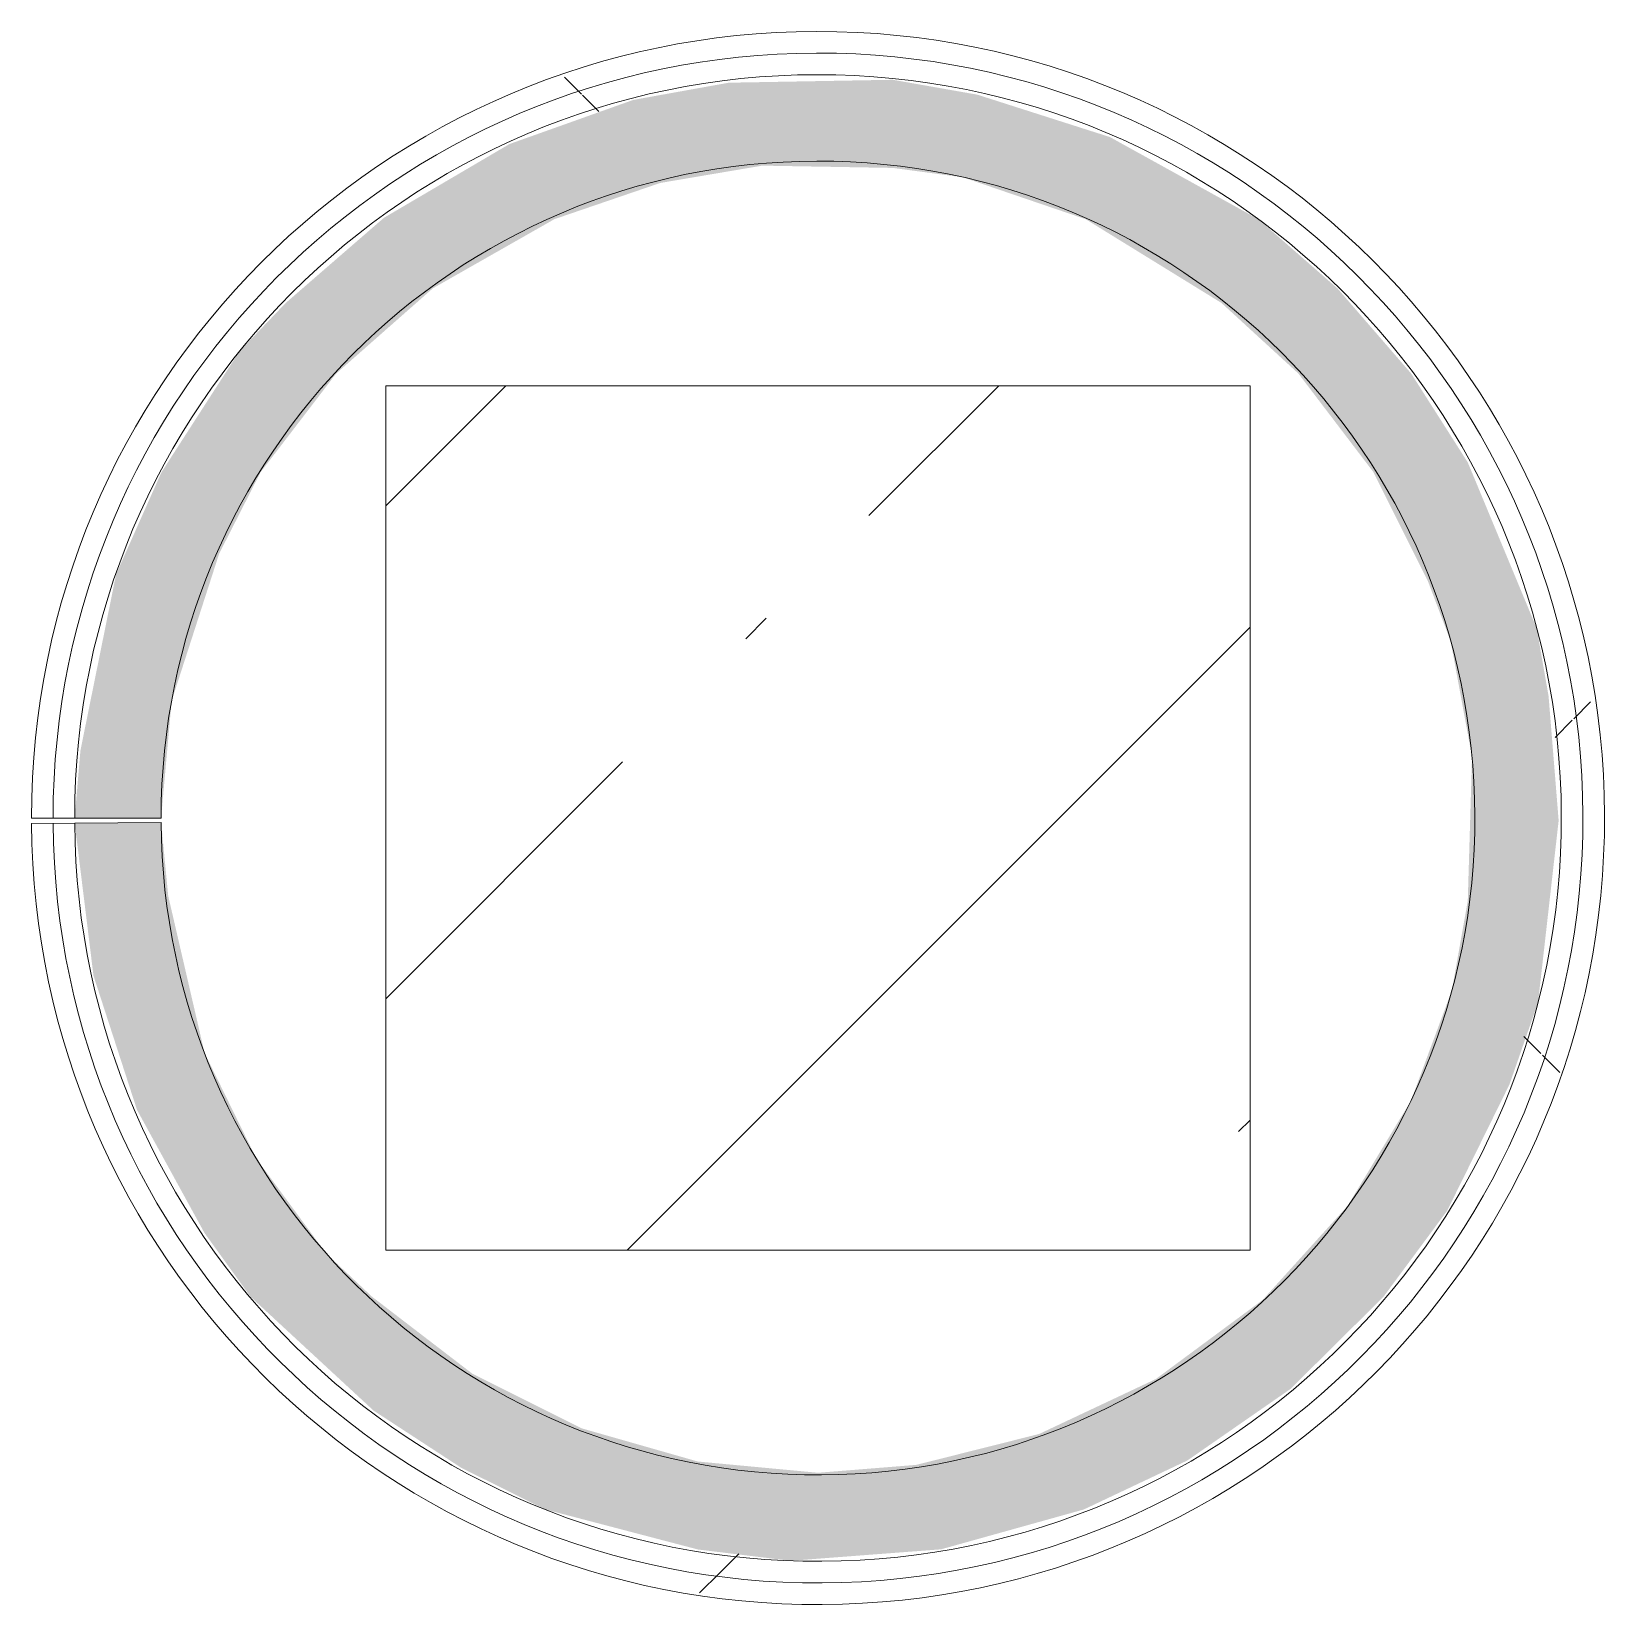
# Model space of a CAD drawing. Header units: millimetres. Extents: x -4060 to 187734, y -8553 to 29000.
# Drawn here: x 108729 to 109639, y 16565 to 17475 of the extents above; entities that cross this region are included whole.
import ezdxf

# ---------------------------------------------------------------- set-up
doc = ezdxf.new("R2010")
doc.units = ezdxf.units.MM
for name, color, linetype, lineweight in [('A-WALL', 7, 'Continuous', 9), ('I-WALL-22', 7, 'Continuous', 5), ('S-COLS-2', 7, 'Continuous', 5)]:
    doc.layers.add(name, color=color, linetype=linetype, lineweight=lineweight)
doc.layers.add('I-WALL-20', color=7, linetype='Continuous', lineweight=5, true_color=0xe7e7e7)
pattern_1 = [(45, (60723.74, 0), (-530.33, 530.33), []), (135, (60723.74, 0), (-530.33, -530.33), [])]

# ---------------------------------------------------------------- blocks, each defined once
blk = doc.blocks.new('BSC_Колонна _Прямоугольная - 500х500-22732503-1_5_1_птичка')
at = {"layer": 'S-COLS-2'}
h = blk.add_hatch(dxfattribs=at)
h.set_pattern_fill('FP_182', color=256, style=0, pattern_type=2)
h.set_pattern_definition([(45, (-48460, -17020), (-285.123, 285.123), []), (45, (-48174.88, -17020), (-285.123, 285.123), [504.031, -100.806, 16.764, -84.042])])
h.paths.add_polyline_path([(213.67, -250), (250, -250), (250, 250), (-250, 250), (-250, -250)])
for p, q in [((250, 250), (-250, 250)), ((-250, 250), (-250, -250)), ((250, -250), (250, 250)), ((-250, -250), (250, -250))]:
    blk.add_line(p, q, dxfattribs=at)

msp = doc.modelspace()

# ---------------------------------------------------------------- hatches: boundary and pattern name
at = {"layer": 'I-WALL-20'}
msp.add_hatch(color=256, dxfattribs=at).paths.add_polyline_path([(109167.8, 16590.3), (109254.9, 16596.94), (109337.52, 16620), (109397.41, 16648.33), (109457.1, 16689.74), (109510.86, 16743.04), (109547.7, 16792.8), (109583.74, 16865.85), (109600.28, 16913.24), (109612.2, 17018.52), (109606.36, 17090.58), (109599.51, 17129.71), (109559.62, 17225.71), (109526.88, 17277.12), (109484.19, 17326.42), (109438.48, 17366.41), (109352.6, 17413.92), (109275.85, 17438.45), (109226.99, 17447.05), (109132.12, 17445.35), (109076.92, 17435.41), (109005.28, 17409.88), (108932.67, 17367.22), (108875.83, 17317.94), (108848.98, 17289.88), (108803.94, 17220), (108777.71, 17161.03), (108757.06, 17058.98), (108753.75, 17020), (108803.74, 17020), (108809.84, 17087.78), (108837.33, 17172.95), (108861.26, 17220), (108905.03, 17277.12), (108960.97, 17326.42), (109031.25, 17366.41), (109092.51, 17387.37), (109151.51, 17397.38), (109226.99, 17396.06), (109267.55, 17390.64), (109338.56, 17366.41), (109417.15, 17317.94), (109461.64, 17277.12), (109505.11, 17220), (109536.64, 17156.81), (109549.72, 17122.28), (109562.09, 17055.37), (109559.62, 16972.03), (109550.43, 16920.32), (109526.78, 16856.51), (109490.16, 16795.69), (109440.86, 16741.11), (109379.17, 16695.46), (109311.7, 16663.68), (109240.57, 16645.79), (109183.74, 16641.23), (109114.28, 16647.73), (109046.93, 16666.95), (108983.74, 16698.59), (108925.79, 16743.04), (108899.15, 16768.19), (108858.8, 16822.99), (108828.87, 16884.1), (108807.86, 16974.92), (108803.75, 17017.31), (108753.75, 17016.95), (108764.63, 16928.75), (108789.82, 16851.11), (108828.87, 16779.9), (108855.48, 16743.04), (108926.63, 16677.22), (108977.35, 16644.12), (109025.71, 16620.09), (109114.28, 16596.85), (109134.79, 16594.34)])
at = {"layer": 'I-WALL-22'}
h = msp.add_hatch(dxfattribs=at)
h.set_pattern_fill('FP_218', color=256, style=0, pattern_type=2)
h.set_pattern_definition(pattern_1)
h.paths.add_polyline_path([(109148.62, 16566.36), (109256.33, 16572.38), (109330.66, 16591), (109397.41, 16620.02), (109455.13, 16656.56), (109504.55, 16698.85), (109562.24, 16770.26), (109591.26, 16820), (109616.59, 16881.69), (109632.94, 16948.38), (109635.82, 17055.37), (109623.73, 17129.71), (109599.51, 17200.99), (109565.39, 17264.92), (109518, 17326.42), (109464.08, 17376.42), (109405.55, 17415.58), (109332.31, 17448.43), (109267.55, 17465.75), (109200.1, 17473.48), (109113.89, 17468.07), (109046.48, 17452.32), (108983.22, 17427.1), (108915.56, 17385.9), (108864.28, 17342.52), (108808.23, 17274.29), (108776.31, 17220), (108747.59, 17144.85), (108734.75, 17092.59), (108728.75, 17020), (108741.24, 17020), (108747.9, 17095.89), (108778.25, 17193.36), (108808.23, 17251.76), (108858.59, 17317.94), (108899.77, 17358.34), (108960.37, 17401.12), (109050.17, 17440.21), (109114.59, 17455.63), (109184.09, 17461.26), (109267.55, 17452.95), (109342.38, 17431.42), (109411.02, 17397.83), (109467.22, 17357.83), (109523.96, 17300.47), (109559.62, 17251.11), (109589.19, 17195.67), (109613.62, 17121.35), (109624.53, 17055.37), (109624.78, 16984.08), (109602.59, 16882.06), (109576.28, 16818.73), (109530.15, 16747.21), (109492.12, 16704.18), (109434.38, 16656.66), (109368.53, 16619.19), (109297.66, 16593.62), (109240.57, 16581.3), (109134.79, 16581.79), (109064.72, 16595.38), (108997.72, 16620.09), (108926.63, 16661.8), (108877.32, 16702.64), (108828.87, 16757.87), (108789.82, 16821.31), (108760.44, 16896.24), (108748.13, 16942.21), (108735.48, 17016.82), (108728.75, 17016.77), (108743.66, 16910.6), (108767.52, 16840), (108798.85, 16779.94), (108841.23, 16722.42), (108901.64, 16664.91), (108960.47, 16625.17), (109025.71, 16594.75), (109095.49, 16574.92), (109134.79, 16568.59)])
h = msp.add_hatch(dxfattribs=at)
h.set_pattern_fill('FP_218', color=256, style=0, pattern_type=2)
h.set_pattern_definition(pattern_1)
h.paths.add_polyline_path([(109167.33, 16577.8), (109270.17, 16587.55), (109344.71, 16609.48), (109402.74, 16636.97), (109464.16, 16679.36), (109513.95, 16726.97), (109555.36, 16780.92), (109589.47, 16844.46), (109614.66, 16923.72), (109624.66, 17017.87), (109618.91, 17091.07), (109607.49, 17144.41), (109575.03, 17223.72), (109530.15, 17292.84), (109493.38, 17334.92), (109438.57, 17380.96), (109376.45, 17417.81), (109285.68, 17449.08), (109226.99, 17459.52), (109132.12, 17457.91), (109065.8, 17445.02), (108995.28, 17418.78), (108926.16, 17377.9), (108877.32, 17337.52), (108827.92, 17280.94), (108789.82, 17218.99), (108759.91, 17142.07), (108747.41, 17092.59), (108741.24, 17020), (108753.75, 17020.13), (108766.46, 17117.77), (108789.82, 17188.72), (108812.34, 17235.58), (108857.41, 17298.69), (108926.71, 17362.8), (108983.88, 17399.05), (109047.11, 17426.24), (109114.49, 17443.06), (109183.98, 17448.8), (109267.55, 17440.22), (109332.31, 17422.02), (109402.74, 17388.3), (109459.21, 17348.29), (109508.51, 17299.74), (109549.72, 17243.31), (109586.4, 17166.45), (109601.03, 17121.01), (109612.07, 17055.37), (109612.06, 16983.55), (109589.52, 16882.4), (109562.49, 16819.53), (109526.74, 16762.88), (109492.12, 16720.84), (109438.01, 16673.59), (109351.84, 16625.84), (109311.7, 16609.48), (109235.71, 16593.54), (109134.79, 16594.34), (109064.45, 16608.47), (109003.38, 16631.19), (108932.67, 16672.81), (108893.44, 16703.93), (108837.33, 16767.56), (108798.85, 16831.49), (108779.27, 16874.03), (108760.44, 16944.41), (108748.13, 17016.91), (108741.25, 17016.86), (108754.4, 16918.81), (108779.27, 16844.23), (108809.72, 16785.82), (108850.9, 16729.87), (108910.49, 16673.59), (108960.47, 16638.6), (109052.15, 16599.15), (109114.28, 16584.3), (109159.74, 16578.74)])

# ---------------------------------------------------------------- linework, layer by layer
at = {"layer": 'A-WALL'}
for radius in [442.5, 430]:
    msp.add_arc((109183.74, 17020), radius, 180.40614, 180, dxfattribs=at)
at = {"layer": 'I-WALL-22'}
for p, q in [((108728.74, 17020), (108803.74, 17020)), ((108803.75, 17017.31), (108728.75, 17016.77))]:
    msp.add_line(p, q, dxfattribs=at)
for radius in [455, 380]:
    msp.add_arc((109183.74, 17020), radius, 180.40614, 180, dxfattribs=at)

# ---------------------------------------------------------------- block references
at = {"layer": 'S-COLS-2'}
msp.add_blockref('BSC_Колонна _Прямоугольная - 500х500-22732503-1_5_1_птичка', (109183.74, 17020), dxfattribs=at)

doc.saveas('drawing.dxf')
